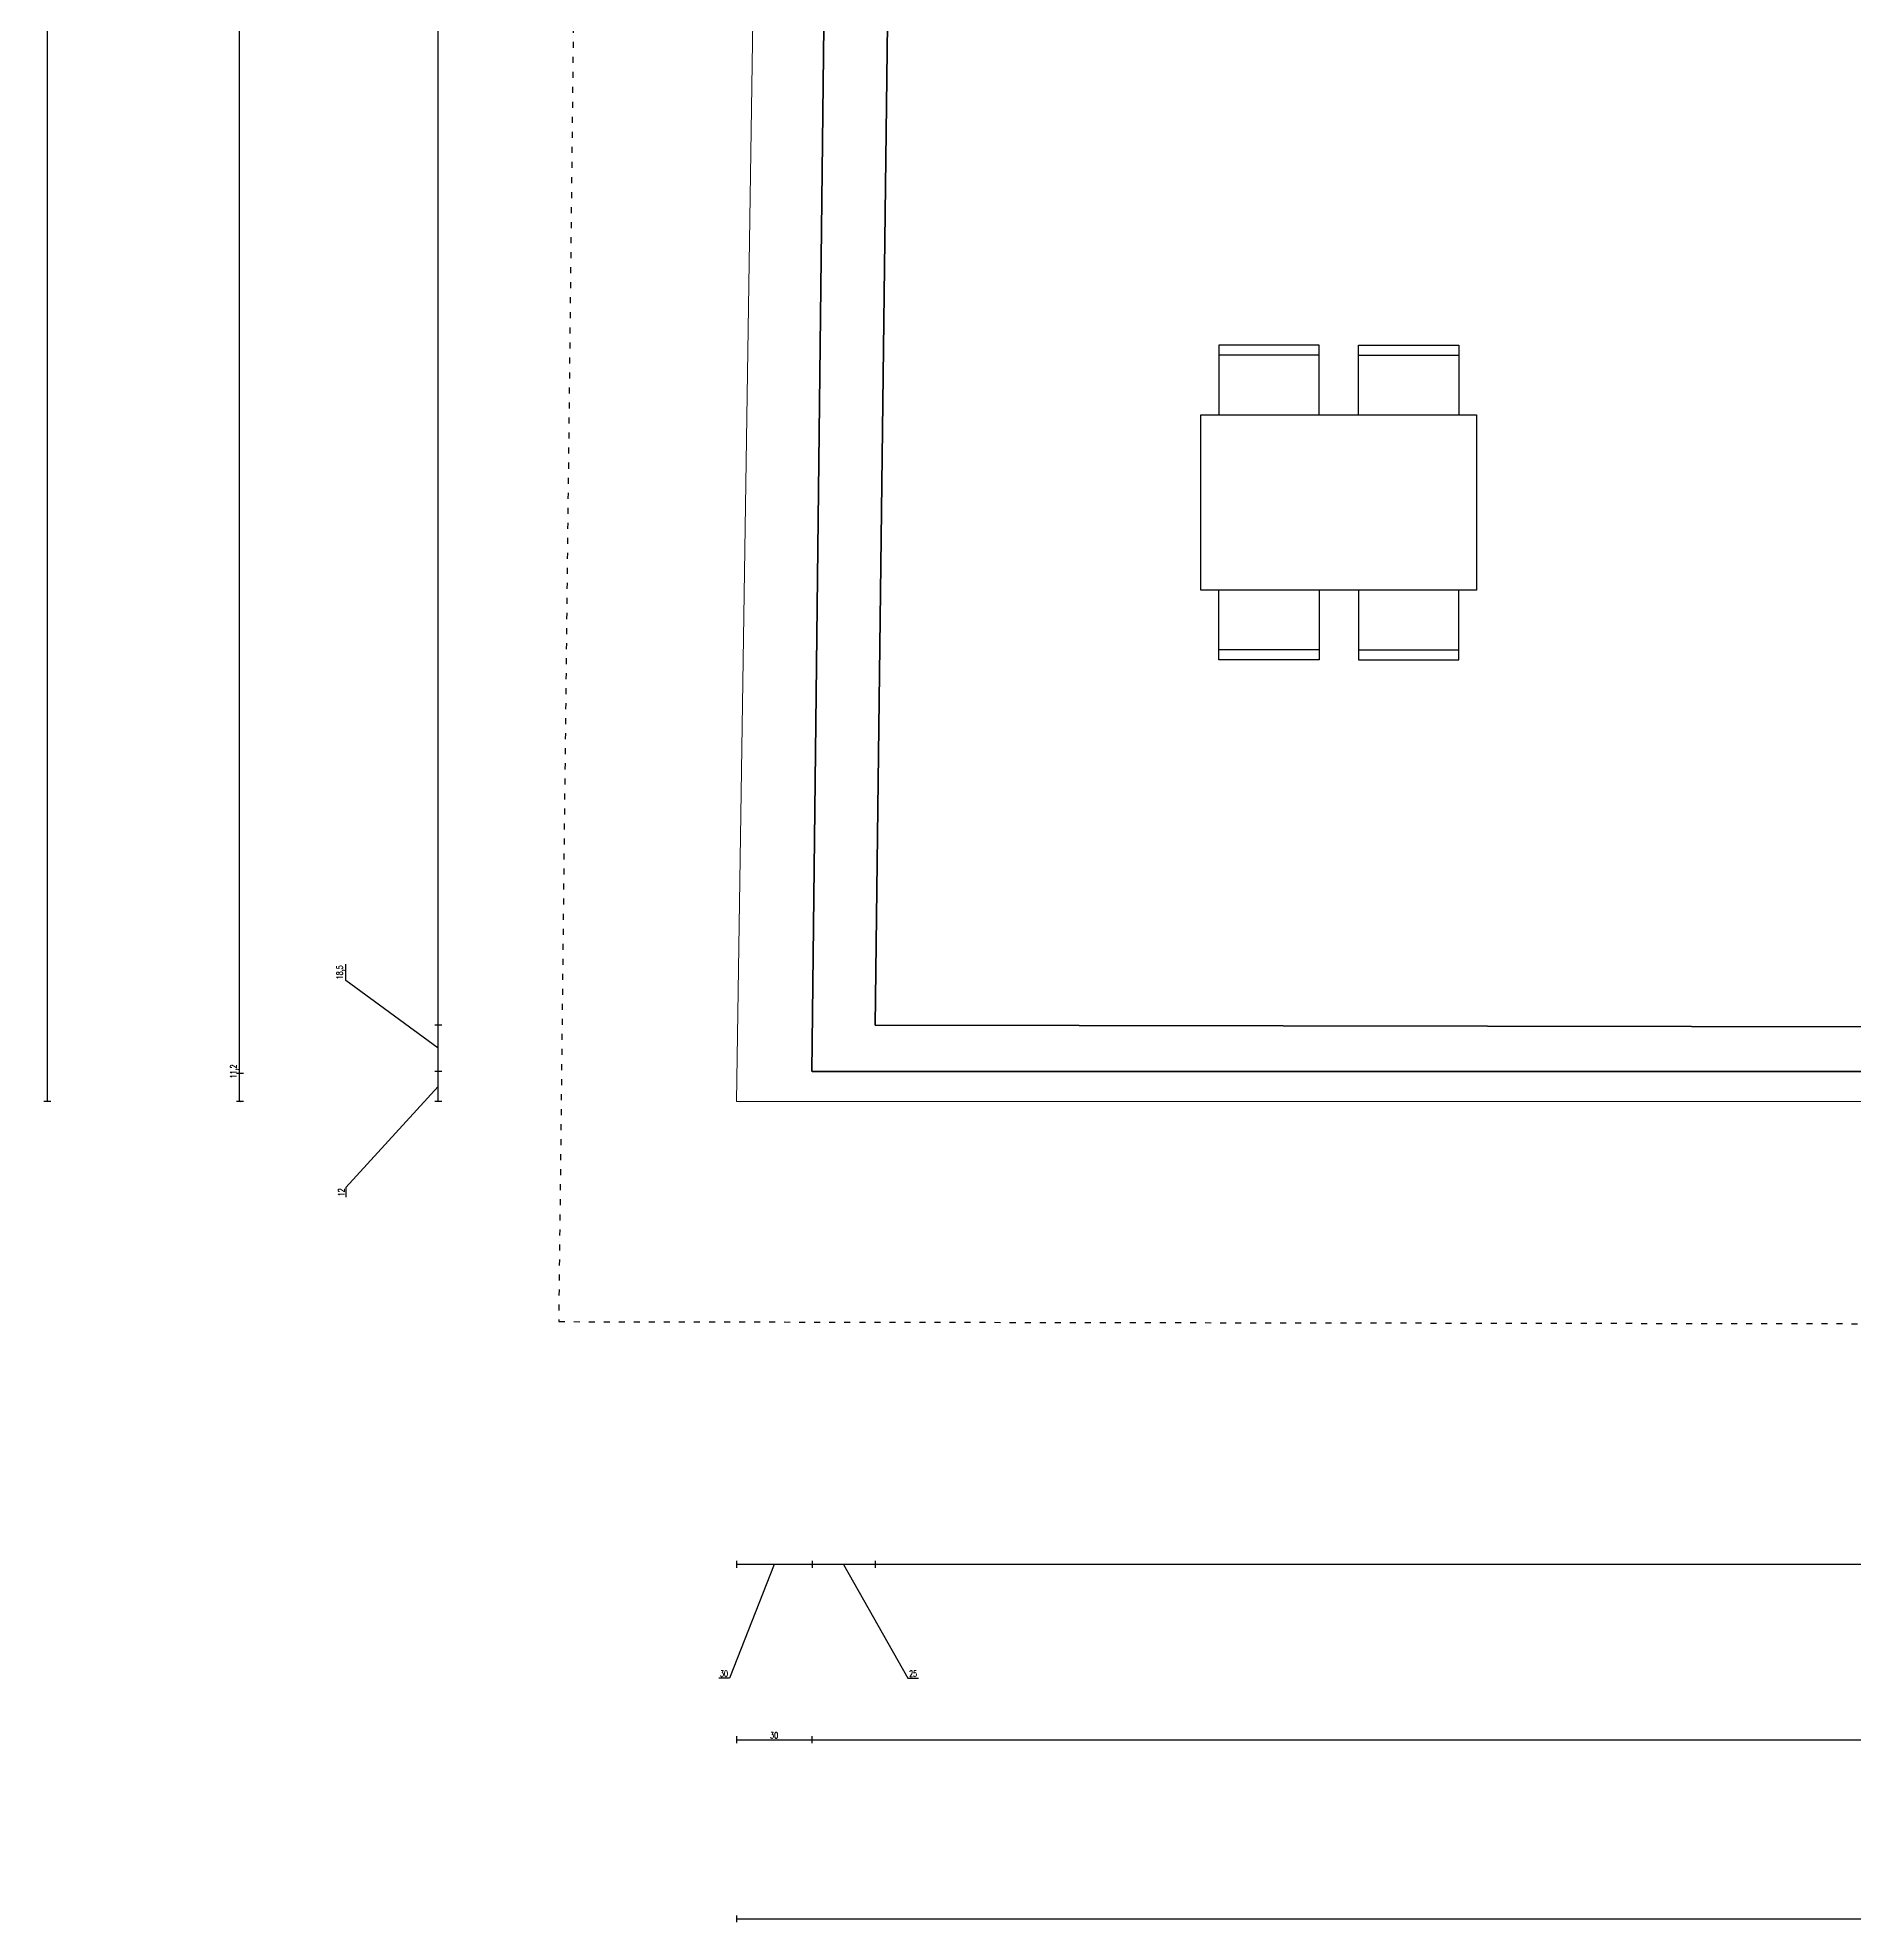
# Model space of a CAD drawing. Header units: millimetres. Extents: x -125182 to -122572, y -7332 to -5704.
# Drawn here: x -125182 to -124457, y -7332 to -6580 of the extents above; entities that cross this region are included whole.
import ezdxf

# ---------------------------------------------------------------- set-up
doc = ezdxf.new("R2010")
doc.units = ezdxf.units.MM
doc.linetypes.add('ACAD_ISO03W100', pattern=[30, 12, -18])
doc.layers.add('przerywana', color=7, linetype='ACAD_ISO03W100')
doc.layers.add('wymiary', color=253, linetype='Continuous', lineweight=5)
doc.layers.add('ściany', color=5, linetype='Continuous', lineweight=50)
doc.styles.add('Opisowy', font='simplex.shx', dxfattribs={"width": 0.75, "height": 2.5})
doc.dimstyles.new('Opisowy', dxfattribs={"dimscale": 0, "dimtxt": 2.5, "dimasz": 0.5, "dimexe": 1.25, "dimexo": 0.625, "dimtad": 1, "dimdec": 1, "dimtxsty": 'Opisowy', "dimblk": 'ARCHTICK', "dimcen": 1, "dimadec": 0, "dimazin": 0, "dimtfac": 1, "dimtdec": 1, "dimtmove": 0, "dimatfit": 3, "dimfxl": 1.5, "dimfxlon": 1, "dimarcsym": 0})

# ---------------------------------------------------------------- blocks, each defined once
blk = doc.blocks.new('_ArchTick')
at = {"color": 0, "linetype": 'ByBlock', "const_width": 0.15}
blk.add_lwpolyline([(-0.5, -0.5), (0.5, 0.5)], dxfattribs=at)
blk = doc.blocks.new('*D21')
at = {"layer": 'Defpoints', "color": 0, "transparency": 16777216}
for p in [(-124847.29, -6931.3), (-123980.77, -6947.8), (-124847.29, -7189.19)]:
    blk.add_point(p, dxfattribs=at)
at = {"layer": 'wymiary', "color": 0, "lineweight": -2, "transparency": 16777216}
for p, q in [((-124847.29, -7187.69), (-124847.29, -7190.44)), ((-123980.77, -7189.19), (-124847.29, -7189.19)), ((-123980.77, -7187.69), (-123980.77, -7190.44))]:
    blk.add_line(p, q, dxfattribs=at)
at = {"layer": 'wymiary', "color": 0, "lineweight": -2, "transparency": 16777216, "xscale": 0.5, "yscale": 0.5, "zscale": 0.5, "rotation": 180}
blk.add_blockref('_ArchTick', (-124847.29, -7189.19), dxfattribs=at)
at = {"layer": 'wymiary', "color": 0, "lineweight": -2, "transparency": 16777216, "xscale": 0.5, "yscale": 0.5, "zscale": 0.5}
blk.add_blockref('_ArchTick', (-123980.77, -7189.19), dxfattribs=at)
at = {"layer": 'wymiary', "color": 0, "lineweight": 5, "transparency": 16777216, "insert": (-124414.03, -7187.32), "char_height": 2.5, "attachment_point": 5, "style": 'Opisowy'}
blk.add_mtext('867', dxfattribs=at)
blk = doc.blocks.new('*D22')
at = {"layer": 'Defpoints', "color": 0, "transparency": 16777216}
for p in [(-124847.29, -6931.3), (-124872.52, -6949.8), (-124872.52, -7189.19)]:
    blk.add_point(p, dxfattribs=at)
at = {"layer": 'wymiary', "color": 0, "lineweight": -2, "transparency": 16777216}
for p, q in [((-124872.52, -7187.69), (-124872.52, -7190.44)), ((-124847.29, -7189.19), (-124872.52, -7189.19)), ((-124859.91, -7189.19), (-124834.33, -7234.58)), ((-124847.29, -7187.69), (-124847.29, -7190.44)), ((-124834.33, -7234.58), (-124830.04, -7234.58))]:
    blk.add_line(p, q, dxfattribs=at)
at = {"layer": 'wymiary', "color": 0, "lineweight": -2, "transparency": 16777216, "xscale": 0.5, "yscale": 0.5, "zscale": 0.5, "rotation": 180}
blk.add_blockref('_ArchTick', (-124872.52, -7189.19), dxfattribs=at)
at = {"layer": 'wymiary', "color": 0, "lineweight": -2, "transparency": 16777216, "xscale": 0.5, "yscale": 0.5, "zscale": 0.5}
blk.add_blockref('_ArchTick', (-124847.29, -7189.19), dxfattribs=at)
at = {"layer": 'wymiary', "color": 0, "lineweight": 5, "transparency": 16777216, "insert": (-124832.19, -7232.7), "char_height": 2.5, "attachment_point": 5, "style": 'Opisowy'}
blk.add_mtext('25', dxfattribs=at)
blk = doc.blocks.new('*D23')
at = {"layer": 'Defpoints', "color": 0, "transparency": 16777216}
for p in [(-124872.52, -6949.8), (-124902.66, -6961.8), (-124902.66, -7189.19)]:
    blk.add_point(p, dxfattribs=at)
at = {"layer": 'wymiary', "color": 0, "lineweight": -2, "transparency": 16777216}
for p, q in [((-124887.59, -7189.19), (-124905.5, -7234.58)), ((-124902.66, -7187.69), (-124902.66, -7190.44)), ((-124872.52, -7189.19), (-124902.66, -7189.19)), ((-124872.52, -7187.69), (-124872.52, -7190.44)), ((-124905.5, -7234.58), (-124909.79, -7234.58))]:
    blk.add_line(p, q, dxfattribs=at)
at = {"layer": 'wymiary', "color": 0, "lineweight": -2, "transparency": 16777216, "xscale": 0.5, "yscale": 0.5, "zscale": 0.5, "rotation": 180}
blk.add_blockref('_ArchTick', (-124902.66, -7189.19), dxfattribs=at)
at = {"layer": 'wymiary', "color": 0, "lineweight": -2, "transparency": 16777216, "xscale": 0.5, "yscale": 0.5, "zscale": 0.5}
blk.add_blockref('_ArchTick', (-124872.52, -7189.19), dxfattribs=at)
at = {"layer": 'wymiary', "color": 0, "lineweight": 5, "transparency": 16777216, "insert": (-124907.65, -7232.7), "char_height": 2.5, "attachment_point": 5, "style": 'Opisowy'}
blk.add_mtext('30', dxfattribs=at)
blk = doc.blocks.new('*D24')
at = {"layer": 'Defpoints', "color": 0}
for p in [(-124872.66, -6920.5), (-124902.66, -6932.5), (-124872.66, -7259.19)]:
    blk.add_point(p, dxfattribs=at)
at = {"layer": 'wymiary', "color": 0, "lineweight": -2}
for p, q in [((-124902.66, -7257.69), (-124902.66, -7260.44)), ((-124872.66, -7257.69), (-124872.66, -7260.44)), ((-124902.66, -7259.19), (-124872.66, -7259.19))]:
    blk.add_line(p, q, dxfattribs=at)
at = {"layer": 'wymiary', "color": 0, "lineweight": -2, "xscale": 0.5, "yscale": 0.5, "zscale": 0.5, "rotation": 180}
blk.add_blockref('_ArchTick', (-124902.66, -7259.19), dxfattribs=at)
at = {"layer": 'wymiary', "color": 0, "lineweight": -2, "xscale": 0.5, "yscale": 0.5, "zscale": 0.5}
blk.add_blockref('_ArchTick', (-124872.66, -7259.19), dxfattribs=at)
at = {"layer": 'wymiary', "color": 0, "lineweight": 5, "insert": (-124887.66, -7257.32), "char_height": 2.5, "attachment_point": 5, "style": 'Opisowy'}
blk.add_mtext('30', dxfattribs=at)
blk = doc.blocks.new('*D25')
at = {"layer": 'Defpoints', "color": 0}
for p in [(-124872.66, -6920.5), (-122960.66, -6923.5), (-122960.66, -7259.19)]:
    blk.add_point(p, dxfattribs=at)
at = {"layer": 'wymiary', "color": 0, "lineweight": -2}
for p, q in [((-124872.66, -7257.69), (-124872.66, -7260.44)), ((-122960.66, -7257.69), (-122960.66, -7260.44)), ((-124872.66, -7259.19), (-122960.66, -7259.19))]:
    blk.add_line(p, q, dxfattribs=at)
at = {"layer": 'wymiary', "color": 0, "lineweight": -2, "xscale": 0.5, "yscale": 0.5, "zscale": 0.5, "rotation": 180}
blk.add_blockref('_ArchTick', (-124872.66, -7259.19), dxfattribs=at)
at = {"layer": 'wymiary', "color": 0, "lineweight": -2, "xscale": 0.5, "yscale": 0.5, "zscale": 0.5}
blk.add_blockref('_ArchTick', (-122960.66, -7259.19), dxfattribs=at)
at = {"layer": 'wymiary', "color": 0, "lineweight": 5, "insert": (-123916.66, -7257.32), "char_height": 2.5, "attachment_point": 5, "style": 'Opisowy'}
blk.add_mtext('1912', dxfattribs=at)
blk = doc.blocks.new('*D27')
at = {"layer": 'Defpoints', "color": 0}
for p in [(-124902.66, -6954.26), (-122925.66, -6954.26), (-124902.66, -7330.71)]:
    blk.add_point(p, dxfattribs=at)
at = {"layer": 'wymiary', "color": 0, "lineweight": -2}
for p, q in [((-124902.66, -7329.21), (-124902.66, -7331.96)), ((-122925.66, -7330.71), (-124902.66, -7330.71)), ((-122925.66, -7329.21), (-122925.66, -7331.96))]:
    blk.add_line(p, q, dxfattribs=at)
at = {"layer": 'wymiary', "color": 0, "lineweight": -2, "xscale": 0.5, "yscale": 0.5, "zscale": 0.5, "rotation": 180}
blk.add_blockref('_ArchTick', (-124902.66, -7330.71), dxfattribs=at)
at = {"layer": 'wymiary', "color": 0, "lineweight": -2, "xscale": 0.5, "yscale": 0.5, "zscale": 0.5}
blk.add_blockref('_ArchTick', (-122925.66, -7330.71), dxfattribs=at)
at = {"layer": 'wymiary', "color": 0, "lineweight": 5, "insert": (-123914.16, -7328.84), "char_height": 2.5, "attachment_point": 5, "style": 'Opisowy'}
blk.add_mtext('1977', dxfattribs=at)
blk = doc.blocks.new('*D28')
at = {"layer": 'Defpoints', "color": 0}
for p in [(-125021.81, -6992.41), (-124802.52, -6992.41), (-124832.66, -7004.41)]:
    blk.add_point(p, dxfattribs=at)
at = {"layer": 'wymiary', "color": 0, "lineweight": -2}
for p, q in [((-125020.31, -6992.41), (-125023.06, -6992.41)), ((-125021.81, -7004.41), (-125021.81, -6992.41)), ((-125021.81, -6998.41), (-125058.56, -7038.68)), ((-125020.31, -7004.41), (-125023.06, -7004.41)), ((-125058.56, -7038.68), (-125058.56, -7042.61))]:
    blk.add_line(p, q, dxfattribs=at)
at = {"layer": 'wymiary', "color": 0, "lineweight": -2, "xscale": 0.5, "yscale": 0.5, "zscale": 0.5}
for p, rotation in [((-125021.81, -6992.41), 90), ((-125021.81, -7004.41), 270)]:
    blk.add_blockref('_ArchTick', p, dxfattribs=dict(at, rotation=rotation))
at = {"layer": 'wymiary', "color": 0, "lineweight": 5, "insert": (-125060.44, -7040.65), "char_height": 2.5, "attachment_point": 5, "rotation": 90, "style": 'Opisowy'}
blk.add_mtext('12', dxfattribs=at)
blk = doc.blocks.new('*D29')
at = {"layer": 'Defpoints', "color": 0}
for p in [(-125021.81, -6973.91), (-124777.29, -6973.91), (-124802.52, -6992.41)]:
    blk.add_point(p, dxfattribs=at)
at = {"layer": 'wymiary', "color": 0, "lineweight": -2}
for p, q in [((-125058.56, -6956.15), (-125058.56, -6949.54)), ((-125021.81, -6983.16), (-125058.56, -6956.15)), ((-125020.31, -6973.91), (-125023.06, -6973.91)), ((-125021.81, -6992.41), (-125021.81, -6973.91)), ((-125020.31, -6992.41), (-125023.06, -6992.41))]:
    blk.add_line(p, q, dxfattribs=at)
at = {"layer": 'wymiary', "color": 0, "lineweight": -2, "xscale": 0.5, "yscale": 0.5, "zscale": 0.5}
for p, rotation in [((-125021.81, -6973.91), 90), ((-125021.81, -6992.41), 270)]:
    blk.add_blockref('_ArchTick', p, dxfattribs=dict(at, rotation=rotation))
at = {"layer": 'wymiary', "color": 0, "lineweight": 5, "insert": (-125060.67, -6952.84), "char_height": 2.5, "attachment_point": 5, "rotation": 90, "style": 'Opisowy'}
blk.add_mtext('18,5', dxfattribs=at)
blk = doc.blocks.new('*D30')
at = {"layer": 'Defpoints', "color": 0}
for p in [(-125021.81, -6087.98), (-124836.41, -6087.98), (-124777.29, -6973.91)]:
    blk.add_point(p, dxfattribs=at)
at = {"layer": 'wymiary', "color": 0, "lineweight": -2}
for p, q in [((-125020.31, -6087.98), (-125023.06, -6087.98)), ((-125021.81, -6973.91), (-125021.81, -6087.98)), ((-125020.31, -6973.91), (-125023.06, -6973.91))]:
    blk.add_line(p, q, dxfattribs=at)
at = {"layer": 'wymiary', "color": 0, "lineweight": -2, "xscale": 0.5, "yscale": 0.5, "zscale": 0.5}
for p, rotation in [((-125021.81, -6087.98), 90), ((-125021.81, -6973.91), 270)]:
    blk.add_blockref('_ArchTick', p, dxfattribs=dict(at, rotation=rotation))
at = {"layer": 'wymiary', "color": 0, "lineweight": 5, "insert": (-125023.92, -6530.95), "char_height": 2.5, "attachment_point": 5, "rotation": 90, "style": 'Opisowy'}
blk.add_mtext('885,9', dxfattribs=at)
blk = doc.blocks.new('*D33')
at = {"layer": 'Defpoints', "color": 0}
for p in [(-125100.99, -6993.22), (-124802.67, -6993.22), (-124832.66, -7004.41)]:
    blk.add_point(p, dxfattribs=at)
at = {"layer": 'wymiary', "color": 0, "lineweight": -2}
for p, q in [((-125099.49, -6993.22), (-125102.24, -6993.22)), ((-125100.99, -7004.41), (-125100.99, -6993.22)), ((-125099.49, -7004.41), (-125102.24, -7004.41))]:
    blk.add_line(p, q, dxfattribs=at)
at = {"layer": 'wymiary', "color": 0, "lineweight": -2, "xscale": 0.5, "yscale": 0.5, "zscale": 0.5}
for p, rotation in [((-125100.99, -6993.22), 90), ((-125100.99, -7004.41), 270)]:
    blk.add_blockref('_ArchTick', p, dxfattribs=dict(at, rotation=rotation))
at = {"layer": 'wymiary', "color": 0, "lineweight": 5, "insert": (-125103.1, -6992.41), "char_height": 2.5, "attachment_point": 5, "rotation": 90, "style": 'Opisowy'}
blk.add_mtext('11,2', dxfattribs=at)
blk = doc.blocks.new('*D34')
at = {"layer": 'Defpoints', "color": 0}
for p in [(-125100.99, -6069.05), (-124862.08, -6069.05), (-124802.67, -6993.22)]:
    blk.add_point(p, dxfattribs=at)
at = {"layer": 'wymiary', "color": 0, "lineweight": -2}
for p, q in [((-125099.49, -6069.05), (-125102.24, -6069.05)), ((-125100.99, -6993.22), (-125100.99, -6069.05)), ((-125099.49, -6993.22), (-125102.24, -6993.22))]:
    blk.add_line(p, q, dxfattribs=at)
at = {"layer": 'wymiary', "color": 0, "lineweight": -2, "xscale": 0.5, "yscale": 0.5, "zscale": 0.5}
for p, rotation in [((-125100.99, -6069.05), 90), ((-125100.99, -6993.22), 270)]:
    blk.add_blockref('_ArchTick', p, dxfattribs=dict(at, rotation=rotation))
at = {"layer": 'wymiary', "color": 0, "lineweight": 5, "insert": (-125103.1, -6531.13), "char_height": 2.5, "attachment_point": 5, "rotation": 90, "style": 'Opisowy'}
blk.add_mtext('924,2', dxfattribs=at)
blk = doc.blocks.new('*D36')
at = {"layer": 'Defpoints', "color": 0}
for p in [(-124888.28, -6044.05), (-125177.85, -7004.41), (-124902.66, -7004.41)]:
    blk.add_point(p, dxfattribs=at)
at = {"layer": 'wymiary', "color": 0, "lineweight": -2}
for p, q in [((-125176.35, -6044.05), (-125179.1, -6044.05)), ((-125177.85, -6044.05), (-125177.85, -7004.41)), ((-125176.35, -7004.41), (-125179.1, -7004.41))]:
    blk.add_line(p, q, dxfattribs=at)
at = {"layer": 'wymiary', "color": 0, "lineweight": -2, "xscale": 0.5, "yscale": 0.5, "zscale": 0.5}
for p, rotation in [((-125177.85, -6044.05), 90), ((-125177.85, -7004.41), 270)]:
    blk.add_blockref('_ArchTick', p, dxfattribs=dict(at, rotation=rotation))
at = {"layer": 'wymiary', "color": 0, "lineweight": 5, "insert": (-125179.96, -6524.23), "char_height": 2.5, "attachment_point": 5, "rotation": 90, "style": 'Opisowy'}
blk.add_mtext('960,4', dxfattribs=at)

msp = doc.modelspace()

# ---------------------------------------------------------------- linework, layer by layer
at = {"lineweight": 20}
for p, q in [((-124902.66, -7004.41), (-124888.28, -6044.05)), ((-122925.66, -7004.41), (-124902.66, -7004.41))]:
    msp.add_line(p, q, dxfattribs=at)
for p, q in [((-124670.17, -6702.62), (-124710.17, -6702.62)), ((-124710.17, -6702.62), (-124710.17, -6730.39)), ((-124670.17, -6706.62), (-124710.17, -6706.62)), ((-124670.17, -6730.39), (-124670.17, -6702.62)), ((-124654.41, -6730.39), (-124654.41, -6702.62)), ((-124654.41, -6702.62), (-124614.41, -6702.62)), ((-124654.41, -6706.62), (-124614.41, -6706.62)), ((-124614.41, -6702.62), (-124614.41, -6730.39)), ((-124717.29, -6800.39), (-124717.29, -6730.39)), ((-124717.29, -6730.39), (-124607.29, -6730.39)), ((-124607.29, -6730.39), (-124607.29, -6800.39)), ((-124607.29, -6800.39), (-124717.29, -6800.39)), ((-124710.17, -6828.15), (-124710.17, -6800.39)), ((-124670.17, -6800.39), (-124670.17, -6828.15)), ((-124654.41, -6800.39), (-124654.41, -6828.15)), ((-124614.41, -6828.15), (-124614.41, -6800.39)), ((-124670.17, -6824.15), (-124710.17, -6824.15)), ((-124670.17, -6828.15), (-124710.17, -6828.15)), ((-124654.41, -6824.15), (-124614.41, -6824.15)), ((-124654.41, -6828.15), (-124614.41, -6828.15))]:
    msp.add_line(p, q)
at = {"layer": 'przerywana', "ltscale": 0.2}
for p, q in [((-124960.95, -5969.5), (-124973.65, -7092.25)), ((-124973.65, -7092.25), (-122863.28, -7095.57))]:
    msp.add_line(p, q, dxfattribs=at)
at = {"layer": 'ściany', "lineweight": 40}
for p, q in [((-124862.08, -6069.05), (-124872.66, -6992.41)), ((-124847.29, -6973.91), (-124836.41, -6087.98)), ((-124847.29, -6973.91), (-123955.71, -6975.33)), ((-124872.52, -6992.41), (-124441.71, -6992.41))]:
    msp.add_line(p, q, dxfattribs=at)

# ---------------------------------------------------------------- dimensions: what is measured, and where the dimension line sits
at = {"layer": 'wymiary', "lineweight": 5}
for base, p1, p2, picture, middle in [((-125177.85, -7004.41), (-124888.28, -6044.05), (-124902.66, -7004.41), '*D36', (-125179.96, -6524.23)), ((-125100.99, -6069.05), (-124802.67, -6993.22), (-124862.08, -6069.05), '*D34', (-125103.1, -6531.13)), ((-125021.81, -6087.98), (-124777.29, -6973.91), (-124836.41, -6087.98), '*D30', (-125023.92, -6530.95))]:
    dim = msp.add_linear_dim(base=base, p1=p1, p2=p2, angle=90, dimstyle='Opisowy', dxfattribs=at)
    dim.commit()
    dim.dimension.update_dxf_attribs({"geometry": picture, "text_midpoint": middle})
for base, p1, p2, picture, middle in [((-124872.66, -7259.19), (-124902.66, -6932.5), (-124872.66, -6920.5), '*D24', (-124887.66, -7257.32)), ((-122960.66, -7259.19), (-124872.66, -6920.5), (-122960.66, -6923.5), '*D25', (-123916.66, -7257.32)), ((-124902.66, -7330.71), (-122925.66, -6954.26), (-124902.66, -6954.26), '*D27', (-123914.16, -7328.84))]:
    dim = msp.add_linear_dim(base=base, p1=p1, p2=p2, dimstyle='Opisowy', dxfattribs=at)
    dim.commit()
    dim.dimension.update_dxf_attribs({"geometry": picture, "text_midpoint": middle})
for base, p1, p2, text, picture, middle in [((-124872.52, -7189.19), (-124847.29, -6931.3), (-124872.52, -6949.8), '25', '*D22', (-124833.7, -7234.58)), ((-124902.66, -7189.19), (-124872.52, -6949.8), (-124902.66, -6961.8), '30', '*D23', (-124906.13, -7234.58))]:
    dim = msp.add_linear_dim(base=base, p1=p1, p2=p2, text=text, dimstyle='Opisowy', dxfattribs=at)
    dim.commit()
    dim.dimension.update_dxf_attribs({"geometry": picture, "text_midpoint": middle, "dimtype": 160})
dim = msp.add_linear_dim(base=(-124847.29, -7189.19), p1=(-123980.77, -6947.8), p2=(-124847.29, -6931.3), text='867', dimstyle='Opisowy', dxfattribs=at)
dim.commit()
dim.dimension.update_dxf_attribs({"geometry": '*D21', "text_midpoint": (-124414.03, -7187.32)})
for base, p1, p2, picture, middle in [((-125021.81, -6973.91), (-124802.52, -6992.41), (-124777.29, -6973.91), '*D29', (-125058.56, -6955.52)), ((-125100.99, -6993.22), (-124832.66, -7004.41), (-124802.67, -6993.22), '*D33', (-125100.99, -6992.41)), ((-125021.81, -6992.41), (-124832.66, -7004.41), (-124802.52, -6992.41), '*D28', (-125058.56, -7039.31))]:
    dim = msp.add_linear_dim(base=base, p1=p1, p2=p2, angle=90, dimstyle='Opisowy', dxfattribs=at)
    dim.commit()
    dim.dimension.update_dxf_attribs({"geometry": picture, "text_midpoint": middle, "dimtype": 160})

doc.saveas('drawing.dxf')
